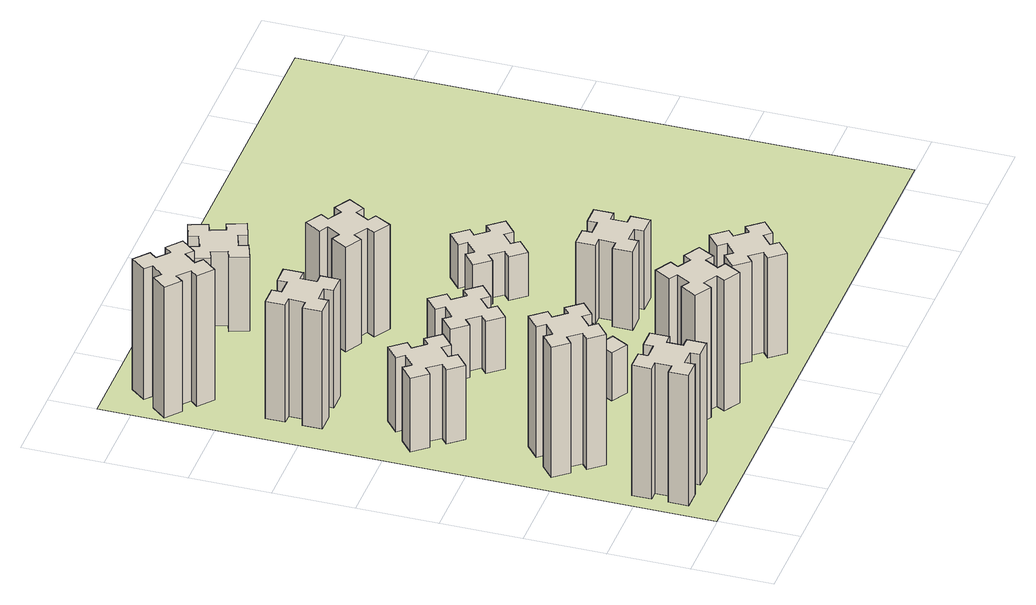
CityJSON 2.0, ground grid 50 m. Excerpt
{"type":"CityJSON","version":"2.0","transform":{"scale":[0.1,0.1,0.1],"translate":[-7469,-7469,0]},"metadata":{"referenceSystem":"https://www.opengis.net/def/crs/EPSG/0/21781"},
"CityObjects":{
"building1":{"type":"Building","attributes":{"class":"1000","function":"1000","usage":"1000","yearOfConstruction":2016,"roofType":"1000","measuredHeight":90,"storeysAboveGround":30,"storeysBelowGround":0},"geometry":[{"type":"Solid","lod":"1","boundaries":[[[[0,1,2,3,4,5,6,7,8,9,10,11,12,13,14,15,16,17,18,19]],[[17,16,20,21]],[[16,15,22,20]],[[15,14,23,22]],[[14,13,24,23]],[[13,12,25,24]],[[12,11,26,25]],[[11,10,27,26]],[[10,9,28,27]],[[9,8,29,28]],[[8,7,30,29]],[[7,6,31,30]],[[6,5,32,31]],[[5,4,33,32]],[[4,3,34,33]],[[3,2,35,34]],[[2,1,36,35]],[[1,0,37,36]],[[0,19,38,37]],[[19,18,39,38]],[[18,17,21,39]],[[24,25,26,27,28,29,30,31,32,33,34,35,36,37,38,39,21,20,22,23]]]]}]},
"building2":{"type":"Building","attributes":{"class":"1000","function":"1000","usage":"1000","yearOfConstruction":2016,"roofType":"1000","measuredHeight":90,"storeysAboveGround":30,"storeysBelowGround":0},"geometry":[{"type":"Solid","lod":"1","boundaries":[[[[40,41,42,43,44,45,46,47,48,49,50,51,52,53,54,55,56,57,58,59]],[[57,56,60,61]],[[56,55,62,60]],[[55,54,63,62]],[[54,53,64,63]],[[53,52,65,64]],[[52,51,66,65]],[[51,50,67,66]],[[50,49,68,67]],[[49,48,69,68]],[[48,47,70,69]],[[47,46,71,70]],[[46,45,72,71]],[[45,44,73,72]],[[44,43,74,73]],[[43,42,75,74]],[[42,41,76,75]],[[41,40,77,76]],[[40,59,78,77]],[[59,58,79,78]],[[58,57,61,79]],[[64,65,66,67,68,69,70,71,72,73,74,75,76,77,78,79,61,60,62,63]]]]}]},
"building3":{"type":"Building","attributes":{"class":"1000","function":"1000","usage":"1000","yearOfConstruction":2016,"roofType":"1000","measuredHeight":51,"storeysAboveGround":30,"storeysBelowGround":0},"geometry":[{"type":"Solid","lod":"1","boundaries":[[[[80,81,82,83,84,85,86,87,88,89,90,91,92,93,94,95,96,97,98,99]],[[97,96,100,101]],[[96,95,102,100]],[[95,94,103,102]],[[94,93,104,103]],[[93,92,105,104]],[[92,91,106,105]],[[91,90,107,106]],[[90,89,108,107]],[[89,88,109,108]],[[88,87,110,109]],[[87,86,111,110]],[[86,85,112,111]],[[85,84,113,112]],[[84,83,114,113]],[[83,82,115,114]],[[82,81,116,115]],[[81,80,117,116]],[[80,99,118,117]],[[99,98,119,118]],[[98,97,101,119]],[[104,105,106,107,108,109,110,111,112,113,114,115,116,117,118,119,101,100,102,103]]]]}]},
"building4":{"type":"Building","attributes":{"class":"1000","function":"1000","usage":"1000","yearOfConstruction":2016,"roofType":"1000","measuredHeight":81,"storeysAboveGround":30,"storeysBelowGround":0},"geometry":[{"type":"Solid","lod":"1","boundaries":[[[[120,121,122,123,124,125,126,127,128,129,130,131,132,133,134,135,136,137,138,139]],[[137,136,140,141]],[[136,135,142,140]],[[135,134,143,142]],[[134,133,144,143]],[[133,132,145,144]],[[132,131,146,145]],[[131,130,147,146]],[[130,129,148,147]],[[129,128,149,148]],[[128,127,150,149]],[[127,126,151,150]],[[126,125,152,151]],[[125,124,153,152]],[[124,123,154,153]],[[123,122,155,154]],[[122,121,156,155]],[[121,120,157,156]],[[120,139,158,157]],[[139,138,159,158]],[[138,137,141,159]],[[144,145,146,147,148,149,150,151,152,153,154,155,156,157,158,159,141,140,142,143]]]]}]},
"building5":{"type":"Building","attributes":{"class":"1000","function":"1000","usage":"1000","yearOfConstruction":2016,"roofType":"1000","measuredHeight":90,"storeysAboveGround":30,"storeysBelowGround":0},"geometry":[{"type":"Solid","lod":"1","boundaries":[[[[160,161,162,163,164,165,166,167,168,169,170,171,172,173,174,175,176,177,178,179]],[[177,176,180,181]],[[176,175,182,180]],[[175,174,183,182]],[[174,173,184,183]],[[173,172,185,184]],[[172,171,186,185]],[[171,170,187,186]],[[170,169,188,187]],[[169,168,189,188]],[[168,167,190,189]],[[167,166,191,190]],[[166,165,192,191]],[[165,164,193,192]],[[164,163,194,193]],[[163,162,195,194]],[[162,161,196,195]],[[161,160,197,196]],[[160,179,198,197]],[[179,178,199,198]],[[178,177,181,199]],[[184,185,186,187,188,189,190,191,192,193,194,195,196,197,198,199,181,180,182,183]]]]}]},
"building6":{"type":"Building","attributes":{"class":"1000","function":"1000","usage":"1000","yearOfConstruction":2016,"roofType":"1000","measuredHeight":90,"storeysAboveGround":30,"storeysBelowGround":0},"geometry":[{"type":"Solid","lod":"1","boundaries":[[[[200,201,202,203,204,205,206,207,208,209,210,211,212,213,214,215,216,217,218,219]],[[217,216,220,221]],[[216,215,222,220]],[[215,214,223,222]],[[214,213,224,223]],[[213,212,225,224]],[[212,211,226,225]],[[211,210,227,226]],[[210,209,228,227]],[[209,208,229,228]],[[208,207,230,229]],[[207,206,231,230]],[[206,205,232,231]],[[205,204,233,232]],[[204,203,234,233]],[[203,202,235,234]],[[202,201,236,235]],[[201,200,237,236]],[[200,219,238,237]],[[219,218,239,238]],[[218,217,221,239]],[[224,225,226,227,228,229,230,231,232,233,234,235,236,237,238,239,221,220,222,223]]]]}]},
"building7":{"type":"Building","attributes":{"class":"1000","function":"1000","usage":"1000","yearOfConstruction":2016,"roofType":"1000","measuredHeight":33,"storeysAboveGround":30,"storeysBelowGround":0},"geometry":[{"type":"Solid","lod":"1","boundaries":[[[[240,241,242,243,244,245,246,247,248,249,250,251,252,253,254,255,256,257,258,259]],[[257,256,260,261]],[[256,255,262,260]],[[255,254,263,262]],[[254,253,264,263]],[[253,252,265,264]],[[252,251,266,265]],[[251,250,267,266]],[[250,249,268,267]],[[249,248,269,268]],[[248,247,270,269]],[[247,246,271,270]],[[246,245,272,271]],[[245,244,273,272]],[[244,243,274,273]],[[243,242,275,274]],[[242,241,276,275]],[[241,240,277,276]],[[240,259,278,277]],[[259,258,279,278]],[[258,257,261,279]],[[264,265,266,267,268,269,270,271,272,273,274,275,276,277,278,279,261,260,262,263]]]]}]},
"building8":{"type":"Building","attributes":{"class":"1000","function":"1000","usage":"1000","yearOfConstruction":2016,"roofType":"1000","measuredHeight":36,"storeysAboveGround":30,"storeysBelowGround":0},"geometry":[{"type":"Solid","lod":"1","boundaries":[[[[280,281,282,283,284,285,286,287,288,289,290,291,292,293,294,295,296,297,298,299]],[[297,296,300,301]],[[296,295,302,300]],[[295,294,303,302]],[[294,293,304,303]],[[293,292,305,304]],[[292,291,306,305]],[[291,290,307,306]],[[290,289,308,307]],[[289,288,309,308]],[[288,287,310,309]],[[287,286,311,310]],[[286,285,312,311]],[[285,284,313,312]],[[284,283,314,313]],[[283,282,315,314]],[[282,281,316,315]],[[281,280,317,316]],[[280,299,318,317]],[[299,298,319,318]],[[298,297,301,319]],[[304,305,306,307,308,309,310,311,312,313,314,315,316,317,318,319,301,300,302,303]]]]}]},
"building9":{"type":"Building","attributes":{"class":"1000","function":"1000","usage":"1000","yearOfConstruction":2016,"roofType":"1000","measuredHeight":69,"storeysAboveGround":30,"storeysBelowGround":0},"geometry":[{"type":"Solid","lod":"1","boundaries":[[[[320,321,322,323,324,325,326,327,328,329,330,331,332,333,334,335,336,337,338,339]],[[337,336,340,341]],[[336,335,342,340]],[[335,334,343,342]],[[334,333,344,343]],[[333,332,345,344]],[[332,331,346,345]],[[331,330,347,346]],[[330,329,348,347]],[[329,328,349,348]],[[328,327,350,349]],[[327,326,351,350]],[[326,325,352,351]],[[325,324,353,352]],[[324,323,354,353]],[[323,322,355,354]],[[322,321,356,355]],[[321,320,357,356]],[[320,339,358,357]],[[339,338,359,358]],[[338,337,341,359]],[[344,345,346,347,348,349,350,351,352,353,354,355,356,357,358,359,341,340,342,343]]]]}]},
"building10":{"type":"Building","attributes":{"class":"1000","function":"1000","usage":"1000","yearOfConstruction":2016,"roofType":"1000","measuredHeight":72,"storeysAboveGround":30,"storeysBelowGround":0},"geometry":[{"type":"Solid","lod":"1","boundaries":[[[[360,361,362,363,364,365,366,367,368,369,370,371,372,373,374,375,376,377,378,379]],[[377,376,380,381]],[[376,375,382,380]],[[375,374,383,382]],[[374,373,384,383]],[[373,372,385,384]],[[372,371,386,385]],[[371,370,387,386]],[[370,369,388,387]],[[369,368,389,388]],[[368,367,390,389]],[[367,366,391,390]],[[366,365,392,391]],[[365,364,393,392]],[[364,363,394,393]],[[363,362,395,394]],[[362,361,396,395]],[[361,360,397,396]],[[360,379,398,397]],[[379,378,399,398]],[[378,377,381,399]],[[384,385,386,387,388,389,390,391,392,393,394,395,396,397,398,399,381,380,382,383]]]]}]},
"building11":{"type":"Building","attributes":{"class":"1000","function":"1000","usage":"1000","yearOfConstruction":2016,"roofType":"1000","measuredHeight":51,"storeysAboveGround":30,"storeysBelowGround":0},"geometry":[{"type":"Solid","lod":"1","boundaries":[[[[400,401,402,403,404,405,406,407,408,409,410,411,412,413,414,415,416,417,418,419]],[[417,416,420,421]],[[416,415,422,420]],[[415,414,423,422]],[[414,413,424,423]],[[413,412,425,424]],[[412,411,426,425]],[[411,410,427,426]],[[410,409,428,427]],[[409,408,429,428]],[[408,407,430,429]],[[407,406,431,430]],[[406,405,432,431]],[[405,404,433,432]],[[404,403,434,433]],[[403,402,435,434]],[[402,401,436,435]],[[401,400,437,436]],[[400,419,438,437]],[[419,418,439,438]],[[418,417,421,439]],[[424,425,426,427,428,429,430,431,432,433,434,435,436,437,438,439,421,420,422,423]]]]}]},
"building12":{"type":"Building","attributes":{"class":"1000","function":"1000","usage":"1000","yearOfConstruction":2016,"roofType":"1000","measuredHeight":54,"storeysAboveGround":30,"storeysBelowGround":0},"geometry":[{"type":"Solid","lod":"1","boundaries":[[[[440,441,442,443,444,445,446,447,448,449,450,451,452,453,454,455,456,457,458,459]],[[457,456,460,461]],[[456,455,462,460]],[[455,454,463,462]],[[454,453,464,463]],[[453,452,465,464]],[[452,451,466,465]],[[451,450,467,466]],[[450,449,468,467]],[[449,448,469,468]],[[448,447,470,469]],[[447,446,471,470]],[[446,445,472,471]],[[445,444,473,472]],[[444,443,474,473]],[[443,442,475,474]],[[442,441,476,475]],[[441,440,477,476]],[[440,459,478,477]],[[459,458,479,478]],[[458,457,461,479]],[[464,465,466,467,468,469,470,471,472,473,474,475,476,477,478,479,461,460,462,463]]]]}]},
"building13":{"type":"Building","attributes":{"class":"1000","function":"1000","usage":"1000","yearOfConstruction":2016,"roofType":"1000","measuredHeight":30,"storeysAboveGround":30,"storeysBelowGround":0},"geometry":[{"type":"Solid","lod":"1","boundaries":[[[[480,481,482,483,484,485,486,487,488,489,490,491,492,493,494,495,496,497,498,499]],[[497,496,500,501]],[[496,495,502,500]],[[495,494,503,502]],[[494,493,504,503]],[[493,492,505,504]],[[492,491,506,505]],[[491,490,507,506]],[[490,489,508,507]],[[489,488,509,508]],[[488,487,510,509]],[[487,486,511,510]],[[486,485,512,511]],[[485,484,513,512]],[[484,483,514,513]],[[483,482,515,514]],[[482,481,516,515]],[[481,480,517,516]],[[480,499,518,517]],[[499,498,519,518]],[[498,497,501,519]],[[504,505,506,507,508,509,510,511,512,513,514,515,516,517,518,519,501,500,502,503]]]]}]},
"landuse1":{"type":"LandUse","attributes":{"name":"plot1","function":"1010"},"geometry":[{"type":"MultiSurface","lod":"1","boundaries":[[[520,521,522,523]]]}]}
},
"vertices":[
[165,425,0],[165,325,0],[105,325,0],[105,205,0],[225,205,0],[225,265,0],[325,265,0],[325,205,0],[445,205,0],[445,325,0],[385,325,0],[385,425,0],[445,425,0],[445,545,0],[325,545,0],[325,485,0],[225,485,0],[225,545,0],[105,545,0],[105,425,0],[225,485,900],[225,545,900],[325,485,900],[325,545,900],[445,545,900],[445,425,900],[385,425,900],[385,325,900],[445,325,900],[445,205,900],[325,205,900],[325,265,900],[225,265,900],[225,205,900],[105,205,900],[105,325,900],[165,325,900],[165,425,900],[105,425,900],[105,545,900],
[492,1048,0],[427,1124,0],[473,1163,0],[396,1255,0],[304,1178,0],[343,1132,0],[266,1067,0],[228,1113,0],[136,1036,0],[213,944,0],[259,983,0],[323,906,0],[277,868,0],[354,776,0],[446,853,0],[408,899,0],[484,963,0],[523,917,0],[615,994,0],[538,1086,0],[484,963,900],[523,917,900],[408,899,900],[446,853,900],[354,776,900],[277,868,900],[323,906,900],[259,983,900],[213,944,900],[136,1036,900],[228,1113,900],[266,1067,900],[343,1132,900],[304,1178,900],[396,1255,900],[473,1163,900],[427,1124,900],[492,1048,900],[538,1086,900],[615,994,900],
[492,1888,0],[427,1964,0],[473,2003,0],[396,2095,0],[304,2018,0],[343,1972,0],[266,1907,0],[228,1953,0],[136,1876,0],[213,1784,0],[259,1823,0],[323,1746,0],[277,1708,0],[354,1616,0],[446,1693,0],[408,1739,0],[484,1803,0],[523,1757,0],[615,1834,0],[538,1926,0],[484,1803,510],[523,1757,510],[408,1739,510],[446,1693,510],[354,1616,510],[277,1708,510],[323,1746,510],[259,1823,510],[213,1784,510],[136,1876,510],[228,1953,510],[266,1907,510],[343,1972,510],[304,2018,510],[396,2095,510],[473,2003,510],[427,1964,510],[492,1888,510],[538,1926,510],[615,1834,510],
[485,2545,0],[485,2645,0],[545,2645,0],[545,2765,0],[425,2765,0],[425,2705,0],[325,2705,0],[325,2765,0],[205,2765,0],[205,2645,0],[265,2645,0],[265,2545,0],[205,2545,0],[205,2425,0],[325,2425,0],[325,2485,0],[425,2485,0],[425,2425,0],[545,2425,0],[545,2545,0],[425,2485,810],[425,2425,810],[325,2485,810],[325,2425,810],[205,2425,810],[205,2545,810],[265,2545,810],[265,2645,810],[205,2645,810],[205,2765,810],[325,2765,810],[325,2705,810],[425,2705,810],[425,2765,810],[545,2765,810],[545,2645,810],[485,2645,810],[485,2545,810],[545,2545,810],[545,2425,810],
[1214,546,0],[1127,596,0],[1157,648,0],[1053,708,0],[993,604,0],[1045,574,0],[995,487,0],[943,517,0],[883,413,0],[987,353,0],[1017,405,0],[1104,355,0],[1074,303,0],[1178,243,0],[1238,347,0],[1186,377,0],[1236,464,0],[1288,434,0],[1348,538,0],[1244,598,0],[1236,464,900],[1288,434,900],[1186,377,900],[1238,347,900],[1178,243,900],[1074,303,900],[1104,355,900],[1017,405,900],[987,353,900],[883,413,900],[943,517,900],[995,487,900],[1045,574,900],[993,604,900],[1053,708,900],[1157,648,900],[1127,596,900],[1214,546,900],[1244,598,900],[1348,538,900],
[384,3387,0],[308,3452,0],[346,3498,0],[254,3575,0],[177,3483,0],[223,3444,0],[159,3368,0],[113,3406,0],[36,3314,0],[128,3237,0],[166,3283,0],[243,3219,0],[204,3173,0],[296,3096,0],[373,3188,0],[327,3226,0],[392,3303,0],[438,3264,0],[515,3356,0],[423,3433,0],[392,3303,900],[438,3264,900],[327,3226,900],[373,3188,900],[296,3096,900],[204,3173,900],[243,3219,900],[166,3283,900],[128,3237,900],[36,3314,900],[113,3406,900],[159,3368,900],[223,3444,900],[177,3483,900],[254,3575,900],[346,3498,900],[308,3452,900],[384,3387,900],[423,3433,900],[515,3356,900],
[1086,1017,0],[1136,1104,0],[1188,1074,0],[1248,1178,0],[1144,1238,0],[1114,1186,0],[1027,1236,0],[1057,1288,0],[953,1348,0],[893,1244,0],[945,1214,0],[895,1127,0],[843,1157,0],[783,1053,0],[887,993,0],[917,1045,0],[1004,995,0],[974,943,0],[1078,883,0],[1138,987,0],[1004,995,330],[974,943,330],[917,1045,330],[887,993,330],[783,1053,330],[843,1157,330],[895,1127,330],[945,1214,330],[893,1244,330],[953,1348,330],[1057,1288,330],[1027,1236,330],[1114,1186,330],[1144,1238,330],[1248,1178,330],[1188,1074,330],[1136,1104,330],[1086,1017,330],[1138,987,330],[1078,883,330],
[1083,1972,0],[1006,1907,0],[968,1953,0],[876,1876,0],[953,1784,0],[999,1823,0],[1063,1746,0],[1017,1708,0],[1094,1616,0],[1186,1693,0],[1148,1739,0],[1224,1803,0],[1263,1757,0],[1355,1834,0],[1278,1926,0],[1232,1888,0],[1167,1964,0],[1213,2003,0],[1136,2095,0],[1044,2018,0],[1167,1964,360],[1213,2003,360],[1232,1888,360],[1278,1926,360],[1355,1834,360],[1263,1757,360],[1224,1803,360],[1148,1739,360],[1186,1693,360],[1094,1616,360],[1017,1708,360],[1063,1746,360],[999,1823,360],[953,1784,360],[876,1876,360],[968,1953,360],[1006,1907,360],[1083,1972,360],[1044,2018,360],[1136,2095,360],
[1639,343,0],[1703,266,0],[1657,228,0],[1734,136,0],[1826,213,0],[1788,259,0],[1864,323,0],[1903,277,0],[1995,354,0],[1918,446,0],[1872,408,0],[1807,484,0],[1853,523,0],[1776,615,0],[1684,538,0],[1723,492,0],[1646,427,0],[1608,473,0],[1516,396,0],[1593,304,0],[1646,427,690],[1608,473,690],[1723,492,690],[1684,538,690],[1776,615,690],[1853,523,690],[1807,484,690],[1872,408,690],[1918,446,690],[1995,354,690],[1903,277,690],[1864,323,690],[1788,259,690],[1826,213,690],[1734,136,690],[1657,228,690],[1703,266,690],[1639,343,690],[1593,304,690],[1516,396,690],
[1314,2666,0],[1227,2716,0],[1257,2768,0],[1153,2828,0],[1093,2724,0],[1145,2694,0],[1095,2607,0],[1043,2637,0],[983,2533,0],[1087,2473,0],[1117,2525,0],[1204,2475,0],[1174,2423,0],[1278,2363,0],[1338,2467,0],[1286,2497,0],[1336,2584,0],[1388,2554,0],[1448,2658,0],[1344,2718,0],[1336,2584,720],[1388,2554,720],[1286,2497,720],[1338,2467,720],[1278,2363,720],[1174,2423,720],[1204,2475,720],[1117,2525,720],[1087,2473,720],[983,2533,720],[1043,2637,720],[1095,2607,720],[1145,2694,720],[1093,2724,720],[1153,2828,720],[1257,2768,720],[1227,2716,720],[1314,2666,720],[1344,2718,720],[1448,2658,720],
[1125,3456,0],[1031,3422,0],[1010,3478,0],[897,3437,0],[939,3324,0],[995,3345,0],[1029,3251,0],[973,3230,0],[1014,3117,0],[1127,3159,0],[1106,3215,0],[1200,3249,0],[1220,3193,0],[1333,3234,0],[1292,3347,0],[1236,3326,0],[1202,3420,0],[1258,3440,0],[1217,3553,0],[1104,3512,0],[1202,3420,510],[1258,3440,510],[1236,3326,510],[1292,3347,510],[1333,3234,510],[1220,3193,510],[1200,3249,510],[1106,3215,510],[1127,3159,510],[1014,3117,510],[973,3230,510],[1029,3251,510],[995,3345,510],[939,3324,510],[897,3437,510],[1010,3478,510],[1031,3422,510],[1125,3456,510],[1104,3512,510],[1217,3553,510],
[1745,1265,0],[1745,1165,0],[1685,1165,0],[1685,1045,0],[1805,1045,0],[1805,1105,0],[1905,1105,0],[1905,1045,0],[2025,1045,0],[2025,1165,0],[1965,1165,0],[1965,1265,0],[2025,1265,0],[2025,1385,0],[1905,1385,0],[1905,1325,0],[1805,1325,0],[1805,1385,0],[1685,1385,0],[1685,1265,0],[1805,1325,540],[1805,1385,540],[1905,1325,540],[1905,1385,540],[2025,1385,540],[2025,1265,540],[1965,1265,540],[1965,1165,540],[2025,1165,540],[2025,1045,540],[1905,1045,540],[1905,1105,540],[1805,1105,540],[1805,1045,540],[1685,1045,540],[1685,1165,540],[1745,1165,540],[1745,1265,540],[1685,1265,540],[1685,1385,540],
[1972,1988,0],[1907,2064,0],[1953,2103,0],[1876,2195,0],[1784,2118,0],[1823,2072,0],[1746,2007,0],[1708,2053,0],[1616,1976,0],[1693,1884,0],[1739,1923,0],[1803,1846,0],[1757,1808,0],[1834,1716,0],[1926,1793,0],[1888,1839,0],[1964,1903,0],[2003,1857,0],[2095,1934,0],[2018,2026,0],[1964,1903,300],[2003,1857,300],[1888,1839,300],[1926,1793,300],[1834,1716,300],[1757,1808,300],[1803,1846,300],[1739,1923,300],[1693,1884,300],[1616,1976,300],[1708,2053,300],[1746,2007,300],[1823,2072,300],[1784,2118,300],[1876,2195,300],[1953,2103,300],[1907,2064,300],[1972,1988,300],[2018,2026,300],[2095,1934,300],
[5,3705,0],[3705,3705,0],[3705,5,0],[5,5,0]
]}
